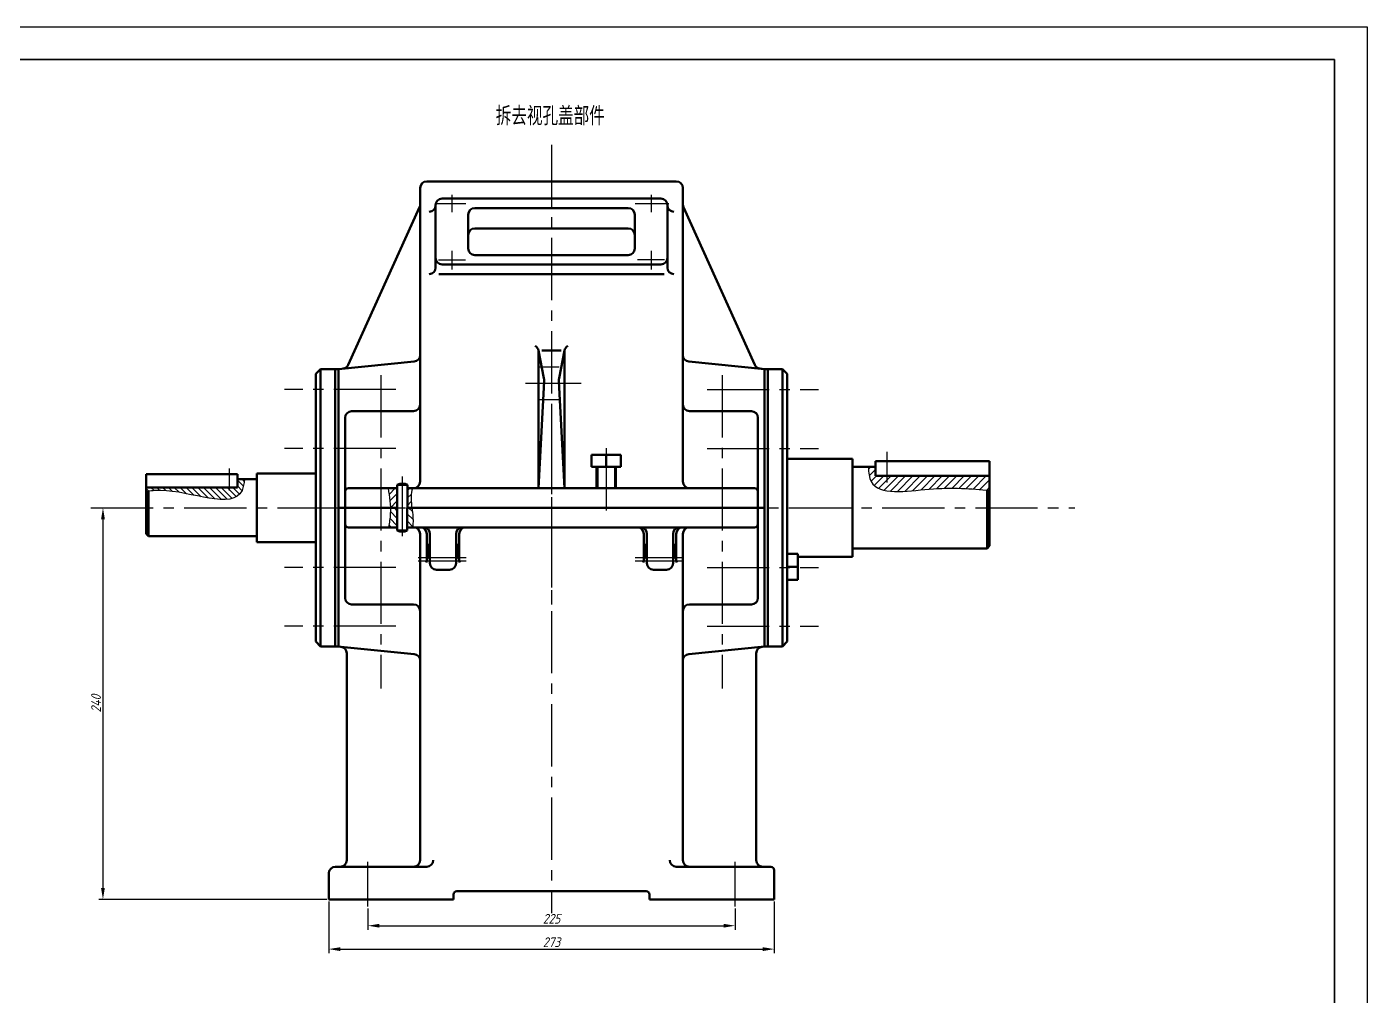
# Model space of a CAD drawing. Header units: millimetres. Extents: x 193 to 2720, y 325 to 2799.
# Drawn here: x 2309.2 to 2719.9, y 766.5 to 1063.5 of the extents above; entities that cross this region are included whole.
import ezdxf

# ---------------------------------------------------------------- set-up
doc = ezdxf.new("R2010")
doc.units = ezdxf.units.MM
doc.linetypes.add('CENTER2', pattern=[28.575, 19.05, -3.175, 3.175, -3.175])
doc.linetypes.add('DASHED2', pattern=[9.525, 6.35, -3.175])
for name, color, linetype in [('标注', 191, 'Continuous'), ('点划线', 151, 'CENTER2'), ('细实线', 7, 'Continuous'), ('虚线', 7, 'DASHED2')]:
    doc.layers.add(name, color=color, linetype=linetype)
doc.layers.add('粗实线', color=7, linetype='Continuous', lineweight=50)
doc.layers.add('轮廓线', color=7, linetype='Continuous', lineweight=35)
doc.styles.get("Standard").update_dxf_attribs({"font": 'gbeitc.shx', "bigfont": 'gbcbig.shx'})
doc.styles.add('汉字', font='simfang.ttf', dxfattribs={"width": 0.7})
doc.dimstyles.new('副本 ISO-25_处理缩放', dxfattribs={"dimtxt": 3, "dimasz": 3.5, "dimexe": 1.25, "dimexo": 0.625, "dimtad": 1, "dimtoh": 1, "dimlfac": 2, "dimtxsty": 'Standard', "dimcen": 2.5, "dimadec": 0, "dimazin": 0, "dimtfac": 1, "dimtmove": 0, "dimatfit": 3, "dimfxl": 1, "dimarcsym": 0})
pattern_1 = [(45, (1860.9957, 264.5658), (-1.122532, 1.122532), [])]

# ---------------------------------------------------------------- blocks, each defined once
blk = doc.blocks.new('*D46')
at = {"layer": 'Defpoints', "color": 0, "transparency": 16777216}
for p in [(2332.52, 916.19), (2332.52, 796.19), (2401.72, 796.19)]:
    blk.add_point(p, dxfattribs=at)
at = {"layer": '标注', "color": 0, "lineweight": -2, "transparency": 16777216}
for p, q in [((2333.15, 916.19), (2333.77, 916.19)), ((2332.52, 912.69), (2332.52, 799.69)), ((2401.1, 796.19), (2331.27, 796.19))]:
    blk.add_line(p, q, dxfattribs=at)
at = {"layer": '标注', "color": 0, "transparency": 16777216}
for points in [[(2331.94, 912.69), (2333.1, 912.69), (2332.52, 916.19)], [(2331.94, 799.69), (2333.1, 799.69), (2332.52, 796.19)]]:
    blk.add_solid(points, dxfattribs=at)
at = {"layer": '标注', "color": 0, "transparency": 16777216, "insert": (2330.4, 856.19), "char_height": 3, "attachment_point": 5, "rotation": 90}
blk.add_mtext('240', dxfattribs=at)
blk = doc.blocks.new('*D47')
at = {"layer": 'Defpoints', "color": 0, "transparency": 16777216}
for p in [(2413.72, 794.02), (2526.22, 794.02), (2526.22, 788.14)]:
    blk.add_point(p, dxfattribs=at)
at = {"layer": '标注', "color": 0, "lineweight": -2, "transparency": 16777216}
for p, q in [((2413.72, 793.4), (2413.72, 786.89)), ((2526.22, 793.4), (2526.22, 786.89)), ((2417.22, 788.14), (2522.72, 788.14))]:
    blk.add_line(p, q, dxfattribs=at)
at = {"layer": '标注', "color": 0, "transparency": 16777216}
for points in [[(2417.22, 788.72), (2417.22, 787.56), (2413.72, 788.14)], [(2522.72, 788.72), (2522.72, 787.56), (2526.22, 788.14)]]:
    blk.add_solid(points, dxfattribs=at)
at = {"layer": '标注', "color": 0, "transparency": 16777216, "insert": (2469.97, 790.27), "char_height": 3, "attachment_point": 5}
blk.add_mtext('225', dxfattribs=at)
blk = doc.blocks.new('*D48')
at = {"layer": 'Defpoints', "color": 0, "transparency": 16777216}
for p in [(2401.72, 796.19), (2538.22, 796.19), (2538.22, 780.97)]:
    blk.add_point(p, dxfattribs=at)
at = {"layer": '标注', "color": 0, "lineweight": -2, "transparency": 16777216}
for p, q in [((2401.72, 795.56), (2401.72, 779.72)), ((2538.22, 795.56), (2538.22, 779.72)), ((2405.22, 780.97), (2534.72, 780.97))]:
    blk.add_line(p, q, dxfattribs=at)
at = {"layer": '标注', "color": 0, "transparency": 16777216}
for points in [[(2405.22, 781.55), (2405.22, 780.38), (2401.72, 780.97)], [(2534.72, 781.55), (2534.72, 780.38), (2538.22, 780.97)]]:
    blk.add_solid(points, dxfattribs=at)
at = {"layer": '标注', "color": 0, "transparency": 16777216, "insert": (2469.97, 783.09), "char_height": 3, "attachment_point": 5}
blk.add_mtext('273', dxfattribs=at)

msp = doc.modelspace()

# ---------------------------------------------------------------- hatches: boundary and pattern name
at = {"layer": '细实线', "transparency": 33554687}
h = msp.add_hatch(dxfattribs=at)
h.set_pattern_fill('ANSI31', color=256, scale=0.5)
h.set_pattern_definition(pattern_1)
edge = h.paths.add_edge_path()
edge.add_line((2572.7204, 925.9397), (2569.2204, 925.9397))
edge.add_line((2569.2204, 925.9397), (2569.2204, 928.6897))
edge.add_line((2569.2204, 928.6897), (2567.0484, 928.6897))
edge.add_spline(control_points=[(2567.0484, 928.6897), (2567.1244, 926.9749), (2567.6151, 923.1559), (2570.5507, 921.7542), (2572.7204, 921.4031)], knot_values=[4.1280284, 4.1280284, 4.1280284, 4.1280284, 13.64167662, 27.00267778, 27.00267778, 27.00267778, 27.00267778], degree=3, periodic=0)
edge.add_line((2572.7204, 921.4031), (2572.7204, 925.9397))
edge = h.paths.add_edge_path()
edge.add_line((2604.2204, 925.9397), (2572.7204, 925.9397))
edge.add_line((2572.7204, 925.9397), (2572.7204, 921.4031))
edge.add_spline(control_points=[(2572.7204, 921.4031), (2576.3637, 920.8134), (2588.8901, 922.6664), (2598.1009, 922.1091), (2603.4204, 921.5755)], knot_values=[27.00267778, 27.00267778, 27.00267778, 27.00267778, 49.43894874, 84.05378439, 84.05378439, 84.05378439, 84.05378439], degree=3, periodic=0)
edge.add_spline(control_points=[(2603.4204, 921.5755), (2603.6877, 921.5487), (2603.9543, 921.5214), (2604.2204, 921.4936)], knot_values=[84.05378439, 84.05378439, 84.05378439, 84.05378439, 85.79318426, 85.79318426, 85.79318426, 85.79318426], degree=3, periodic=0)
edge.add_line((2604.2204, 921.4936), (2604.2204, 925.9397))
h = msp.add_hatch(dxfattribs=at)
h.set_pattern_fill('ANSI31', color=256, scale=0.4, angle=90)
h.set_pattern_definition([(135, (1860.9957, 264.5658), (-0.8980256, -0.8980256), [])])
edge = h.paths.add_edge_path()
edge.add_line((2345.7204, 922.4397), (2345.7204, 921.1146))
edge.add_spline(control_points=[(2345.7204, 921.1146), (2347.1533, 921.382), (2357.2973, 922.409), (2374.1979, 914.4085), (2375.7676, 923.6333), (2375.8849, 924.9397)], knot_values=[4.78624346, 4.78624346, 4.78624346, 4.78624346, 13.43133371, 63.18065488, 70.61529818, 70.61529818, 70.61529818, 70.61529818], degree=3, periodic=0)
edge.add_line((2375.8849, 924.9397), (2373.7204, 924.9397))
edge.add_line((2373.7204, 924.9397), (2373.7204, 922.4397))
edge.add_line((2373.7204, 922.4397), (2345.7204, 922.4397))
h = msp.add_hatch(dxfattribs=at)
h.set_pattern_fill('ANSI31', color=256, scale=0.5)
h.set_pattern_definition(pattern_1)
h.paths.add_polyline_path([(2425.8504, 922.1897), (2425.7904, 916.1897), (2427.1915, 916.1897), (2427.1882, 916.2133), (2427.1849, 916.237), (2427.1816, 916.2606), (2427.1783, 916.2842), (2427.175, 916.3078), (2427.1717, 916.3315), (2427.1684, 916.3551), (2427.1651, 916.3787), (2427.1619, 916.4024), (2427.1586, 916.426), (2427.1553, 916.4496), (2427.1521, 916.4732), (2427.1488, 916.4968), (2427.1456, 916.5205), (2427.1424, 916.5441), (2427.1391, 916.5677), (2427.1359, 916.5913), (2427.1327, 916.6149), (2427.1296, 916.6385), (2427.1264, 916.6622), (2427.1232, 916.6858), (2427.1201, 916.7094), (2427.1169, 916.733), (2427.1138, 916.7566), (2427.1107, 916.7802), (2427.1076, 916.8038), (2427.1045, 916.8274), (2427.1014, 916.851), (2427.0984, 916.8746), (2427.0953, 916.8982), (2427.0923, 916.9218), (2427.0893, 916.9454), (2427.0863, 916.969), (2427.0833, 916.9926), (2427.0803, 917.0162), (2427.0774, 917.0398), (2427.0745, 917.0634), (2427.0715, 917.087), (2427.0687, 917.1106), (2427.0658, 917.1342), (2427.0629, 917.1578), (2427.0601, 917.1813), (2427.0573, 917.2049), (2427.0545, 917.2285), (2427.0517, 917.2521), (2427.049, 917.2757), (2427.0462, 917.2993), (2427.0435, 917.3228), (2427.0408, 917.3464), (2427.0382, 917.37), (2427.0355, 917.3936), (2427.0329, 917.4171), (2427.0303, 917.4407), (2427.0278, 917.4643), (2427.0252, 917.4879), (2427.0227, 917.5114), (2427.0202, 917.535), (2427.0177, 917.5586), (2427.0153, 917.5821), (2427.0129, 917.6057), (2427.0105, 917.6292), (2427.0081, 917.6528), (2427.0058, 917.6764), (2427.0035, 917.6999), (2427.0012, 917.7235), (2426.999, 917.747), (2426.9967, 917.7706), (2426.9946, 917.7941), (2426.9924, 917.8177), (2426.9903, 917.8412), (2426.9882, 917.8648), (2426.9861, 917.8883), (2426.9841, 917.9119), (2426.9821, 917.9354), (2426.9801, 917.9589), (2426.9782, 917.9825), (2426.9763, 918.006), (2426.9744, 918.0295), (2426.9726, 918.0531), (2426.9708, 918.0766), (2426.969, 918.1001), (2426.9673, 918.1237), (2426.9656, 918.1472), (2426.9639, 918.1707), (2426.9623, 918.1942), (2426.9607, 918.2178), (2426.9592, 918.2413), (2426.9577, 918.2648), (2426.9562, 918.2883), (2426.9548, 918.3118), (2426.9534, 918.3353), (2426.952, 918.3588), (2426.9507, 918.3824), (2426.9494, 918.4059), (2426.9482, 918.4294), (2426.947, 918.4529), (2426.9458, 918.4764), (2426.9447, 918.4999), (2426.9436, 918.5234), (2426.9426, 918.5469), (2426.9416, 918.5704), (2426.9407, 918.5939), (2426.9398, 918.6173), (2426.9389, 918.6408), (2426.9381, 918.6643), (2426.9373, 918.6878), (2426.9366, 918.7113), (2426.9359, 918.7348), (2426.9353, 918.7583), (2426.9347, 918.7817), (2426.9342, 918.8052), (2426.9337, 918.8287), (2426.9332, 918.8522), (2426.9328, 918.8756), (2426.9325, 918.8991), (2426.9322, 918.9226), (2426.9319, 918.946), (2426.9317, 918.9695), (2426.9316, 918.9929), (2426.9315, 919.0164), (2426.9314, 919.0399), (2426.9314, 919.0633), (2426.9315, 919.0868), (2426.9316, 919.1102), (2426.9317, 919.1337), (2426.9319, 919.1571), (2426.9322, 919.1805), (2426.9325, 919.204), (2426.9329, 919.2274), (2426.9333, 919.2509), (2426.9338, 919.2743), (2426.9343, 919.2977), (2426.9349, 919.3212), (2426.9355, 919.3446), (2426.9362, 919.368), (2426.937, 919.3914), (2426.9378, 919.4149), (2426.9386, 919.4383), (2426.9396, 919.4617), (2426.9405, 919.4851), (2426.9416, 919.5085), (2426.9427, 919.532), (2426.9438, 919.5554), (2426.945, 919.5788), (2426.9463, 919.6022), (2426.9476, 919.6256), (2426.949, 919.649), (2426.9505, 919.6724), (2426.952, 919.6958), (2426.9536, 919.7192), (2426.9552, 919.7426), (2426.9569, 919.7659), (2426.9586, 919.7893), (2426.9604, 919.8127), (2426.9623, 919.8361), (2426.9642, 919.8595), (2426.9661, 919.8829), (2426.9681, 919.9062), (2426.9702, 919.9296), (2426.9723, 919.953), (2426.9745, 919.9764), (2426.9767, 919.9997), (2426.979, 920.0231), (2426.9813, 920.0465), (2426.9837, 920.0698), (2426.9862, 920.0932), (2426.9887, 920.1166), (2426.9912, 920.1399), (2426.9938, 920.1633), (2426.9964, 920.1866), (2426.9991, 920.21), (2427.0018, 920.2333), (2427.0046, 920.2567), (2427.0075, 920.28), (2427.0103, 920.3034), (2427.0133, 920.3267), (2427.0163, 920.35), (2427.0193, 920.3734), (2427.0223, 920.3967), (2427.0255, 920.4201), (2427.0286, 920.4434), (2427.0318, 920.4667), (2427.0351, 920.4901), (2427.0384, 920.5134), (2427.0417, 920.5367), (2427.0451, 920.56), (2427.0485, 920.5834), (2427.052, 920.6067), (2427.0555, 920.63), (2427.0591, 920.6533), (2427.0627, 920.6767), (2427.0663, 920.7), (2427.07, 920.7233), (2427.0737, 920.7466), (2427.0775, 920.7699), (2427.0813, 920.7932), (2427.0851, 920.8165), (2427.089, 920.8398), (2427.0929, 920.8631), (2427.0969, 920.8865), (2427.1009, 920.9098), (2427.1049, 920.9331), (2427.109, 920.9564), (2427.1131, 920.9797), (2427.1172, 921.003), (2427.1214, 921.0263), (2427.1256, 921.0495), (2427.1298, 921.0728), (2427.1341, 921.0961), (2427.1385, 921.1194), (2427.1428, 921.1427), (2427.1472, 921.166), (2427.1516, 921.1893), (2427.1561, 921.2126), (2427.1605, 921.2359), (2427.1651, 921.2591), (2427.1696, 921.2824), (2427.1742, 921.3057), (2427.1788, 921.329), (2427.1834, 921.3523), (2427.1881, 921.3756), (2427.1928, 921.3988), (2427.1975, 921.4221), (2427.2023, 921.4454), (2427.2071, 921.4687), (2427.2119, 921.4919), (2427.2167, 921.5152), (2427.2216, 921.5385), (2427.2265, 921.5617), (2427.2314, 921.585), (2427.2364, 921.6083), (2427.2414, 921.6315), (2427.2464, 921.6548), (2427.2514, 921.6781), (2427.2564, 921.7013), (2427.2615, 921.7246), (2427.2666, 921.7479), (2427.2718, 921.7711), (2427.2769, 921.7944), (2427.2821, 921.8176), (2427.2873, 921.8409), (2427.2925, 921.8642), (2427.2977, 921.8874), (2427.303, 921.9107), (2427.3082, 921.9339), (2427.3135, 921.9572), (2427.3189, 921.9804), (2427.3242, 922.0037), (2427.3296, 922.0269), (2427.3349, 922.0502), (2427.3403, 922.0734), (2427.3458, 922.0967), (2427.3512, 922.1199), (2427.3566, 922.1432), (2427.3621, 922.1664), (2427.3676, 922.1897)])
h.paths.add_polyline_path([(2422.7204, 916.1897), (2422.7204, 922.1897), (2419.8773, 922.1897), (2419.8814, 922.1662), (2419.8855, 922.1428), (2419.8895, 922.1193), (2419.8936, 922.0958), (2419.8976, 922.0724), (2419.9017, 922.0489), (2419.9057, 922.0254), (2419.9097, 922.002), (2419.9138, 921.9785), (2419.9178, 921.955), (2419.9218, 921.9316), (2419.9258, 921.9081), (2419.9298, 921.8846), (2419.9339, 921.8612), (2419.9379, 921.8377), (2419.9419, 921.8143), (2419.9459, 921.7908), (2419.9498, 921.7673), (2419.9538, 921.7439), (2419.9578, 921.7204), (2419.9618, 921.6969), (2419.9658, 921.6735), (2419.9697, 921.65), (2419.9737, 921.6265), (2419.9776, 921.6031), (2419.9816, 921.5796), (2419.9855, 921.5561), (2419.9895, 921.5327), (2419.9934, 921.5092), (2419.9973, 921.4858), (2420.0013, 921.4623), (2420.0052, 921.4388), (2420.0091, 921.4154), (2420.013, 921.3919), (2420.0169, 921.3684), (2420.0208, 921.345), (2420.0247, 921.3215), (2420.0286, 921.2981), (2420.0324, 921.2746), (2420.0363, 921.2511), (2420.0402, 921.2277), (2420.044, 921.2042), (2420.0479, 921.1808), (2420.0517, 921.1573), (2420.0555, 921.1338), (2420.0594, 921.1104), (2420.0632, 921.0869), (2420.067, 921.0635), (2420.0708, 921.04), (2420.0746, 921.0165), (2420.0784, 920.9931), (2420.0822, 920.9696), (2420.0859, 920.9462), (2420.0897, 920.9227), (2420.0935, 920.8992), (2420.0972, 920.8758), (2420.101, 920.8523), (2420.1047, 920.8289), (2420.1085, 920.8054), (2420.1122, 920.7819), (2420.1159, 920.7585), (2420.1196, 920.735), (2420.1233, 920.7116), (2420.127, 920.6881), (2420.1307, 920.6647), (2420.1343, 920.6412), (2420.138, 920.6177), (2420.1417, 920.5943), (2420.1453, 920.5708), (2420.149, 920.5474), (2420.1526, 920.5239), (2420.1562, 920.5005), (2420.1598, 920.477), (2420.1634, 920.4535), (2420.167, 920.4301), (2420.1706, 920.4066), (2420.1742, 920.3832), (2420.1778, 920.3597), (2420.1813, 920.3363), (2420.1849, 920.3128), (2420.1884, 920.2894), (2420.1919, 920.2659), (2420.1955, 920.2425), (2420.199, 920.219), (2420.2025, 920.1955), (2420.206, 920.1721), (2420.2094, 920.1486), (2420.2129, 920.1252), (2420.2164, 920.1017), (2420.2198, 920.0783), (2420.2233, 920.0548), (2420.2267, 920.0314), (2420.2301, 920.0079), (2420.2335, 919.9845), (2420.2369, 919.961), (2420.2403, 919.9376), (2420.2437, 919.9141), (2420.2471, 919.8907), (2420.2504, 919.8672), (2420.2538, 919.8438), (2420.2571, 919.8203), (2420.2604, 919.7969), (2420.2637, 919.7734), (2420.267, 919.75), (2420.2703, 919.7265), (2420.2736, 919.7031), (2420.2769, 919.6796), (2420.2801, 919.6562), (2420.2834, 919.6327), (2420.2866, 919.6093), (2420.2898, 919.5858), (2420.293, 919.5624), (2420.2962, 919.539), (2420.2994, 919.5155), (2420.3026, 919.4921), (2420.3057, 919.4686), (2420.3089, 919.4452), (2420.312, 919.4217), (2420.3151, 919.3983), (2420.3183, 919.3748), (2420.3214, 919.3514), (2420.3244, 919.3279), (2420.3275, 919.3045), (2420.3306, 919.2811), (2420.3336, 919.2576), (2420.3367, 919.2342), (2420.3397, 919.2107), (2420.3427, 919.1873), (2420.3457, 919.1638), (2420.3487, 919.1404), (2420.3516, 919.117), (2420.3546, 919.0935), (2420.3575, 919.0701), (2420.3605, 919.0466), (2420.3634, 919.0232), (2420.3663, 918.9998), (2420.3692, 918.9763), (2420.3721, 918.9529), (2420.3749, 918.9294), (2420.3778, 918.906), (2420.3806, 918.8826), (2420.3834, 918.8591), (2420.3862, 918.8357), (2420.389, 918.8123), (2420.3918, 918.7888), (2420.3946, 918.7654), (2420.3973, 918.7419), (2420.4, 918.7185), (2420.4028, 918.6951), (2420.4055, 918.6716), (2420.4082, 918.6482), (2420.4108, 918.6248), (2420.4135, 918.6013), (2420.4161, 918.5779), (2420.4188, 918.5545), (2420.4214, 918.531), (2420.424, 918.5076), (2420.4266, 918.4842), (2420.4291, 918.4607), (2420.4317, 918.4373), (2420.4342, 918.4139), (2420.4368, 918.3904), (2420.4393, 918.367), (2420.4418, 918.3436), (2420.4442, 918.3201), (2420.4467, 918.2967), (2420.4491, 918.2733), (2420.4516, 918.2499), (2420.454, 918.2264), (2420.4564, 918.203), (2420.4588, 918.1796), (2420.4611, 918.1561), (2420.4635, 918.1327), (2420.4658, 918.1093), (2420.4681, 918.0859), (2420.4704, 918.0624), (2420.4727, 918.039), (2420.475, 918.0156), (2420.4772, 917.9922), (2420.4794, 917.9687), (2420.4816, 917.9453), (2420.4838, 917.9219), (2420.486, 917.8985), (2420.4882, 917.875), (2420.4903, 917.8516), (2420.4925, 917.8282), (2420.4946, 917.8048), (2420.4967, 917.7814), (2420.4987, 917.7579), (2420.5008, 917.7345), (2420.5028, 917.7111), (2420.5049, 917.6877), (2420.5069, 917.6642), (2420.5089, 917.6408), (2420.5108, 917.6174), (2420.5128, 917.594), (2420.5147, 917.5706), (2420.5166, 917.5472), (2420.5185, 917.5237), (2420.5204, 917.5003), (2420.5223, 917.4769), (2420.5241, 917.4535), (2420.5259, 917.4301), (2420.5277, 917.4067), (2420.5295, 917.3832), (2420.5313, 917.3598), (2420.533, 917.3364), (2420.5347, 917.313), (2420.5365, 917.2896), (2420.5381, 917.2662), (2420.5398, 917.2428), (2420.5415, 917.2194), (2420.5431, 917.1959), (2420.5447, 917.1725), (2420.5463, 917.1491), (2420.5479, 917.1257), (2420.5494, 917.1023), (2420.551, 917.0789), (2420.5525, 917.0555), (2420.554, 917.0321), (2420.5555, 917.0087), (2420.5569, 916.9853), (2420.5583, 916.9619), (2420.5598, 916.9384), (2420.5611, 916.915), (2420.5625, 916.8916), (2420.5639, 916.8682), (2420.5652, 916.8448), (2420.5665, 916.8214), (2420.5678, 916.798), (2420.5691, 916.7746), (2420.5703, 916.7512), (2420.5716, 916.7278), (2420.5728, 916.7044), (2420.574, 916.681), (2420.5751, 916.6576), (2420.5763, 916.6342), (2420.5774, 916.6108), (2420.5785, 916.5874), (2420.5796, 916.564), (2420.5806, 916.5406), (2420.5817, 916.5172), (2420.5827, 916.4938), (2420.5837, 916.4704), (2420.5847, 916.447), (2420.5856, 916.4236), (2420.5865, 916.4002), (2420.5875, 916.3768), (2420.5883, 916.3534), (2420.5892, 916.33), (2420.59, 916.3067), (2420.5909, 916.2833), (2420.5917, 916.2599), (2420.5924, 916.2365), (2420.5932, 916.2131), (2420.5939, 916.1897)])
h = msp.add_hatch(dxfattribs=at)
h.set_pattern_fill('ANSI31', color=256, scale=0.5, angle=90)
h.set_pattern_definition([(135, (1860.9957, 264.5658), (-1.122532, -1.122532), [])])
h.paths.add_polyline_path([(2425.7904, 916.1897), (2425.7304, 910.1897), (2427.4952, 910.1897), (2427.4962, 910.2131), (2427.4971, 910.2366), (2427.498, 910.26), (2427.4989, 910.2835), (2427.4998, 910.3069), (2427.5007, 910.3304), (2427.5016, 910.3538), (2427.5024, 910.3773), (2427.5033, 910.4007), (2427.5042, 910.4242), (2427.505, 910.4476), (2427.5059, 910.4711), (2427.5067, 910.4945), (2427.5075, 910.518), (2427.5084, 910.5414), (2427.5092, 910.5649), (2427.51, 910.5883), (2427.5108, 910.6118), (2427.5116, 910.6352), (2427.5124, 910.6587), (2427.5131, 910.6821), (2427.5139, 910.7056), (2427.5147, 910.729), (2427.5154, 910.7525), (2427.5161, 910.7759), (2427.5169, 910.7994), (2427.5176, 910.8228), (2427.5183, 910.8463), (2427.519, 910.8697), (2427.5197, 910.8932), (2427.5203, 910.9166), (2427.521, 910.9401), (2427.5217, 910.9635), (2427.5223, 910.987), (2427.5229, 911.0104), (2427.5236, 911.0339), (2427.5242, 911.0573), (2427.5248, 911.0808), (2427.5254, 911.1042), (2427.5259, 911.1277), (2427.5265, 911.1511), (2427.5271, 911.1746), (2427.5276, 911.198), (2427.5281, 911.2214), (2427.5286, 911.2449), (2427.5291, 911.2683), (2427.5296, 911.2918), (2427.5301, 911.3152), (2427.5306, 911.3387), (2427.531, 911.3621), (2427.5315, 911.3856), (2427.5319, 911.409), (2427.5323, 911.4325), (2427.5327, 911.4559), (2427.5331, 911.4794), (2427.5335, 911.5028), (2427.5338, 911.5263), (2427.5342, 911.5497), (2427.5345, 911.5732), (2427.5348, 911.5966), (2427.5351, 911.6201), (2427.5354, 911.6435), (2427.5357, 911.667), (2427.5359, 911.6904), (2427.5361, 911.7139), (2427.5364, 911.7373), (2427.5366, 911.7607), (2427.5368, 911.7842), (2427.5369, 911.8076), (2427.5371, 911.8311), (2427.5372, 911.8545), (2427.5374, 911.878), (2427.5375, 911.9014), (2427.5376, 911.9249), (2427.5377, 911.9483), (2427.5377, 911.9718), (2427.5378, 911.9952), (2427.5378, 912.0187), (2427.5378, 912.0421), (2427.5378, 912.0656), (2427.5378, 912.089), (2427.5377, 912.1124), (2427.5377, 912.1359), (2427.5376, 912.1593), (2427.5375, 912.1828), (2427.5374, 912.2062), (2427.5372, 912.2297), (2427.5371, 912.2531), (2427.5369, 912.2766), (2427.5367, 912.3), (2427.5365, 912.3235), (2427.5363, 912.3469), (2427.536, 912.3703), (2427.5357, 912.3938), (2427.5355, 912.4172), (2427.5352, 912.4407), (2427.5348, 912.4641), (2427.5345, 912.4876), (2427.5341, 912.511), (2427.5337, 912.5345), (2427.5333, 912.5579), (2427.5329, 912.5814), (2427.5324, 912.6048), (2427.532, 912.6282), (2427.5315, 912.6517), (2427.5309, 912.6751), (2427.5304, 912.6986), (2427.5299, 912.722), (2427.5293, 912.7455), (2427.5287, 912.7689), (2427.5281, 912.7924), (2427.5274, 912.8158), (2427.5267, 912.8392), (2427.5261, 912.8627), (2427.5253, 912.8861), (2427.5246, 912.9096), (2427.5239, 912.933), (2427.5231, 912.9565), (2427.5223, 912.9799), (2427.5214, 913.0033), (2427.5206, 913.0268), (2427.5197, 913.0502), (2427.5188, 913.0737), (2427.5179, 913.0971), (2427.5169, 913.1206), (2427.516, 913.144), (2427.515, 913.1675), (2427.514, 913.1909), (2427.5129, 913.2143), (2427.5119, 913.2378), (2427.5108, 913.2612), (2427.5096, 913.2847), (2427.5085, 913.3081), (2427.5073, 913.3315), (2427.5061, 913.355), (2427.5049, 913.3784), (2427.5037, 913.4019), (2427.5024, 913.4253), (2427.5011, 913.4488), (2427.4998, 913.4722), (2427.4984, 913.4956), (2427.4971, 913.5191), (2427.4956, 913.5425), (2427.4942, 913.566), (2427.4928, 913.5894), (2427.4913, 913.6128), (2427.4898, 913.6363), (2427.4882, 913.6597), (2427.4867, 913.6832), (2427.4851, 913.7066), (2427.4834, 913.7301), (2427.4818, 913.7535), (2427.4801, 913.7769), (2427.4784, 913.8004), (2427.4767, 913.8238), (2427.4749, 913.8473), (2427.4731, 913.8707), (2427.4713, 913.8941), (2427.4694, 913.9176), (2427.4676, 913.941), (2427.4657, 913.9645), (2427.4637, 913.9879), (2427.4618, 914.0113), (2427.4598, 914.0348), (2427.4577, 914.0582), (2427.4557, 914.0817), (2427.4536, 914.1051), (2427.4515, 914.1285), (2427.4493, 914.152), (2427.4471, 914.1754), (2427.4449, 914.1988), (2427.4427, 914.2223), (2427.4404, 914.2457), (2427.4382, 914.2692), (2427.4358, 914.2926), (2427.4335, 914.316), (2427.4311, 914.3395), (2427.4287, 914.3629), (2427.4263, 914.3863), (2427.4238, 914.4098), (2427.4214, 914.4332), (2427.4189, 914.4567), (2427.4163, 914.4801), (2427.4138, 914.5035), (2427.4112, 914.527), (2427.4086, 914.5504), (2427.406, 914.5738), (2427.4034, 914.5973), (2427.4007, 914.6207), (2427.398, 914.6441), (2427.3953, 914.6676), (2427.3926, 914.691), (2427.3898, 914.7144), (2427.3871, 914.7379), (2427.3843, 914.7613), (2427.3815, 914.7847), (2427.3786, 914.8082), (2427.3758, 914.8316), (2427.3729, 914.855), (2427.3701, 914.8785), (2427.3672, 914.9019), (2427.3642, 914.9253), (2427.3613, 914.9488), (2427.3584, 914.9722), (2427.3554, 914.9956), (2427.3524, 915.019), (2427.3494, 915.0425), (2427.3464, 915.0659), (2427.3434, 915.0893), (2427.3403, 915.1128), (2427.3373, 915.1362), (2427.3342, 915.1596), (2427.3311, 915.183), (2427.328, 915.2065), (2427.3249, 915.2299), (2427.3218, 915.2533), (2427.3187, 915.2767), (2427.3155, 915.3001), (2427.3124, 915.3236), (2427.3092, 915.347), (2427.306, 915.3704), (2427.3028, 915.3938), (2427.2997, 915.4172), (2427.2965, 915.4407), (2427.2932, 915.4641), (2427.29, 915.4875), (2427.2868, 915.5109), (2427.2836, 915.5343), (2427.2803, 915.5578), (2427.2771, 915.5812), (2427.2738, 915.6046), (2427.2706, 915.628), (2427.2673, 915.6514), (2427.264, 915.6748), (2427.2608, 915.6982), (2427.2575, 915.7216), (2427.2542, 915.7451), (2427.2509, 915.7685), (2427.2476, 915.7919), (2427.2443, 915.8153), (2427.241, 915.8387), (2427.2377, 915.8621), (2427.2344, 915.8855), (2427.2311, 915.9089), (2427.2278, 915.9323), (2427.2245, 915.9557), (2427.2212, 915.9791), (2427.2179, 916.0025), (2427.2146, 916.0259), (2427.2113, 916.0493), (2427.208, 916.0727), (2427.2047, 916.0961), (2427.2014, 916.1195), (2427.1981, 916.1429), (2427.1948, 916.1663), (2427.1915, 916.1897)])
h.paths.add_polyline_path([(2422.7204, 910.1897), (2422.7204, 916.1897), (2420.5939, 916.1897), (2420.5946, 916.1662), (2420.5953, 916.1427), (2420.596, 916.1192), (2420.5966, 916.0957), (2420.5972, 916.0722), (2420.5978, 916.0487), (2420.5984, 916.0252), (2420.599, 916.0017), (2420.5995, 915.9782), (2420.6, 915.9547), (2420.6005, 915.9312), (2420.6009, 915.9077), (2420.6013, 915.8842), (2420.6017, 915.8607), (2420.6021, 915.8372), (2420.6025, 915.8137), (2420.6028, 915.7902), (2420.6031, 915.7667), (2420.6034, 915.7432), (2420.6037, 915.7197), (2420.6039, 915.6962), (2420.6041, 915.6727), (2420.6043, 915.6492), (2420.6045, 915.6257), (2420.6046, 915.6022), (2420.6047, 915.5787), (2420.6048, 915.5553), (2420.6049, 915.5318), (2420.6049, 915.5083), (2420.6049, 915.4848), (2420.6049, 915.4613), (2420.6049, 915.4378), (2420.6048, 915.4143), (2420.6048, 915.3908), (2420.6046, 915.3674), (2420.6045, 915.3439), (2420.6043, 915.3204), (2420.6042, 915.2969), (2420.6039, 915.2734), (2420.6037, 915.2499), (2420.6034, 915.2264), (2420.6031, 915.203), (2420.6028, 915.1795), (2420.6025, 915.156), (2420.6021, 915.1325), (2420.6017, 915.109), (2420.6013, 915.0856), (2420.6008, 915.0621), (2420.6004, 915.0386), (2420.5999, 915.0151), (2420.5993, 914.9917), (2420.5988, 914.9682), (2420.5982, 914.9447), (2420.5976, 914.9212), (2420.5969, 914.8978), (2420.5963, 914.8743), (2420.5956, 914.8508), (2420.5949, 914.8273), (2420.5941, 914.8039), (2420.5934, 914.7804), (2420.5926, 914.7569), (2420.5917, 914.7335), (2420.5909, 914.71), (2420.59, 914.6865), (2420.5891, 914.663), (2420.5881, 914.6396), (2420.5872, 914.6161), (2420.5862, 914.5926), (2420.5852, 914.5692), (2420.5841, 914.5457), (2420.583, 914.5222), (2420.5819, 914.4988), (2420.5808, 914.4753), (2420.5796, 914.4519), (2420.5784, 914.4284), (2420.5772, 914.4049), (2420.576, 914.3815), (2420.5747, 914.358), (2420.5734, 914.3346), (2420.5721, 914.3111), (2420.5707, 914.2876), (2420.5693, 914.2642), (2420.5679, 914.2407), (2420.5664, 914.2173), (2420.565, 914.1938), (2420.5635, 914.1704), (2420.5619, 914.1469), (2420.5604, 914.1235), (2420.5588, 914.1), (2420.5572, 914.0765), (2420.5555, 914.0531), (2420.5539, 914.0296), (2420.5522, 914.0062), (2420.5505, 913.9827), (2420.5487, 913.9593), (2420.5469, 913.9358), (2420.5451, 913.9124), (2420.5433, 913.889), (2420.5415, 913.8655), (2420.5396, 913.8421), (2420.5377, 913.8186), (2420.5358, 913.7952), (2420.5338, 913.7717), (2420.5318, 913.7483), (2420.5298, 913.7248), (2420.5278, 913.7014), (2420.5257, 913.6779), (2420.5237, 913.6545), (2420.5216, 913.6311), (2420.5194, 913.6076), (2420.5173, 913.5842), (2420.5151, 913.5607), (2420.5129, 913.5373), (2420.5107, 913.5139), (2420.5084, 913.4904), (2420.5061, 913.467), (2420.5038, 913.4436), (2420.5015, 913.4201), (2420.4992, 913.3967), (2420.4968, 913.3732), (2420.4944, 913.3498), (2420.492, 913.3264), (2420.4896, 913.3029), (2420.4871, 913.2795), (2420.4846, 913.2561), (2420.4821, 913.2326), (2420.4796, 913.2092), (2420.477, 913.1858), (2420.4745, 913.1624), (2420.4719, 913.1389), (2420.4693, 913.1155), (2420.4666, 913.0921), (2420.464, 913.0686), (2420.4613, 913.0452), (2420.4586, 913.0218), (2420.4559, 912.9984), (2420.4531, 912.9749), (2420.4503, 912.9515), (2420.4476, 912.9281), (2420.4448, 912.9046), (2420.4419, 912.8812), (2420.4391, 912.8578), (2420.4362, 912.8344), (2420.4333, 912.8109), (2420.4304, 912.7875), (2420.4275, 912.7641), (2420.4245, 912.7407), (2420.4216, 912.7173), (2420.4186, 912.6938), (2420.4156, 912.6704), (2420.4125, 912.647), (2420.4095, 912.6236), (2420.4064, 912.6002), (2420.4033, 912.5767), (2420.4002, 912.5533), (2420.3971, 912.5299), (2420.394, 912.5065), (2420.3908, 912.4831), (2420.3876, 912.4596), (2420.3844, 912.4362), (2420.3812, 912.4128), (2420.378, 912.3894), (2420.3747, 912.366), (2420.3715, 912.3426), (2420.3682, 912.3192), (2420.3649, 912.2957), (2420.3616, 912.2723), (2420.3582, 912.2489), (2420.3549, 912.2255), (2420.3515, 912.2021), (2420.3481, 912.1787), (2420.3447, 912.1553), (2420.3413, 912.1318), (2420.3378, 912.1084), (2420.3344, 912.085), (2420.3309, 912.0616), (2420.3274, 912.0382), (2420.3239, 912.0148), (2420.3204, 911.9914), (2420.3169, 911.968), (2420.3133, 911.9446), (2420.3098, 911.9212), (2420.3062, 911.8978), (2420.3026, 911.8743), (2420.299, 911.8509), (2420.2953, 911.8275), (2420.2917, 911.8041), (2420.2881, 911.7807), (2420.2844, 911.7573), (2420.2807, 911.7339), (2420.277, 911.7105), (2420.2733, 911.6871), (2420.2696, 911.6637), (2420.2658, 911.6403), (2420.2621, 911.6169), (2420.2583, 911.5935), (2420.2545, 911.5701), (2420.2507, 911.5467), (2420.2469, 911.5233), (2420.2431, 911.4999), (2420.2393, 911.4765), (2420.2354, 911.4531), (2420.2316, 911.4297), (2420.2277, 911.4063), (2420.2238, 911.3829), (2420.2199, 911.3595), (2420.216, 911.3361), (2420.2121, 911.3127), (2420.2082, 911.2893), (2420.2042, 911.2659), (2420.2003, 911.2425), (2420.1963, 911.2191), (2420.1923, 911.1957), (2420.1883, 911.1723), (2420.1843, 911.1489), (2420.1803, 911.1255), (2420.1763, 911.1021), (2420.1722, 911.0787), (2420.1682, 911.0553), (2420.1641, 911.0319), (2420.1601, 911.0085), (2420.156, 910.9851), (2420.1519, 910.9617), (2420.1478, 910.9383), (2420.1437, 910.9149), (2420.1396, 910.8915), (2420.1355, 910.8681), (2420.1313, 910.8447), (2420.1272, 910.8213), (2420.123, 910.7979), (2420.1189, 910.7745), (2420.1147, 910.7511), (2420.1105, 910.7277), (2420.1063, 910.7043), (2420.1021, 910.6809), (2420.0979, 910.6575), (2420.0937, 910.6341), (2420.0895, 910.6108), (2420.0853, 910.5874), (2420.081, 910.564), (2420.0768, 910.5406), (2420.0725, 910.5172), (2420.0683, 910.4938), (2420.064, 910.4704), (2420.0597, 910.447), (2420.0554, 910.4236), (2420.0511, 910.4002), (2420.0468, 910.3768), (2420.0425, 910.3534), (2420.0382, 910.33), (2420.0339, 910.3067), (2420.0296, 910.2833), (2420.0253, 910.2599), (2420.0209, 910.2365), (2420.0166, 910.2131), (2420.0122, 910.1897)])

# ---------------------------------------------------------------- linework, layer by layer
for p, q in [((1878.9223, 1063.5471), (2719.9223, 1063.5471)), ((2719.9223, 1063.5471), (2719.9223, 469.5471))]:
    msp.add_line(p, q)
at = {"layer": '点划线'}
for p, q in [((2469.9704, 1027.4215), (2469.9704, 791.9757)), ((2439.4704, 1012.0686), (2439.4704, 1006.7413)), ((2500.4704, 1012.0686), (2500.4704, 1006.7413)), ((2434.7261, 1009.4627), (2443.7679, 1009.4627)), ((2495.6141, 1009.4627), (2505.9161, 1009.4627)), ((2439.4704, 994.911), (2439.4704, 989.186)), ((2500.4704, 994.911), (2500.4704, 989.186)), ((2435.3462, 992.1746), (2443.5892, 992.1746)), ((2504.5946, 992.1746), (2496.3516, 992.1746)), ((2417.7204, 956.8153), (2417.7204, 860.7927)), ((2461.9536, 954.401), (2479.043, 954.401)), ((2522.2204, 956.8153), (2522.2204, 860.7927)), ((2422.3148, 952.4397), (2388.1464, 952.4397)), ((2517.6259, 952.4397), (2551.7944, 952.4397)), ((2469.9704, 945.787), (2469.9704, 886.5924)), ((2422.3148, 934.3147), (2388.1464, 934.3147)), ((2486.7204, 934.4199), (2486.7204, 913.0212)), ((2517.6259, 934.3147), (2551.7944, 934.3147)), ((2572.7204, 933.336), (2572.7204, 923.9419)), ((2371.2204, 928.2346), (2371.2204, 921.4523)), ((2424.2204, 925.7891), (2424.2204, 907.4627)), ((2424.2204, 924.1302), (2424.2204, 907.731)), ((2328.847, 916.1897), (2424.2204, 916.1897)), ((2399.8539, 916.1897), (2630.3833, 916.1897)), ((2421.9071, 916.1897), (2422.7204, 916.1897)), ((2429.0647, 900.9397), (2443.8505, 900.9397)), ((2429.0647, 899.9397), (2443.8505, 899.9397)), ((2495.5647, 900.9397), (2510.3505, 900.9397)), ((2495.5647, 899.9397), (2510.3505, 899.9397)), ((2422.3148, 897.9069), (2388.1464, 897.9069)), ((2517.6259, 897.9069), (2551.7944, 897.9069)), ((2422.3148, 879.9397), (2388.1464, 879.9397)), ((2517.6259, 879.9397), (2551.7944, 879.9397)), ((2413.7204, 794.025), (2413.7204, 807.6822)), ((2526.2204, 794.025), (2526.2204, 807.6822))]:
    msp.add_line(p, q, dxfattribs=at)
at = {"layer": '粗实线'}
for p, q in [((2431.7204, 1016.1897), (2508.2204, 1016.1897)), ((2429.7204, 962.9997), (2429.7204, 1014.1897)), ((2469.9704, 1010.9034), (2436.4704, 1010.9034)), ((2469.9704, 1010.9034), (2503.4704, 1010.9034)), ((2510.2204, 1009.1286), (2510.2204, 1014.1897)), ((2429.5429, 1008.305), (2407.7107, 959.9928)), ((2434.4704, 1006.022), (2434.4704, 1008.9034)), ((2469.9704, 1008.022), (2446.4704, 1008.022)), ((2469.9704, 1008.022), (2493.4704, 1008.022)), ((2505.4704, 1006.022), (2505.4704, 1008.9034)), ((2510.2204, 929.5658), (2510.2204, 1010.3723)), ((2510.3978, 1008.305), (2532.2301, 959.9928)), ((2434.4704, 1006.022), (2434.4704, 999.7977)), ((2444.4704, 1006.022), (2444.4704, 999.7977)), ((2495.4704, 1006.022), (2495.4704, 999.7977)), ((2505.4704, 1006.022), (2505.4704, 999.7977)), ((2434.4704, 999.7977), (2434.4704, 992.7339)), ((2444.4704, 999.7977), (2444.4704, 995.6152)), ((2446.4704, 1001.7977), (2493.4704, 1001.7977)), ((2495.4704, 999.7977), (2495.4704, 995.6152)), ((2505.4704, 999.7977), (2505.4704, 992.7339)), ((2434.4704, 992.7339), (2434.4704, 989.7636)), ((2436.4704, 990.7339), (2503.4704, 990.7339)), ((2446.4704, 993.6152), (2493.4704, 993.6152)), ((2505.4704, 992.7339), (2505.4704, 989.7636)), ((2435.4704, 987.7636), (2504.4704, 987.7636)), ((2429.7204, 962.9997), (2429.7204, 947.787)), ((2465.9704, 930.1897), (2465.9704, 964.401)), ((2465.9704, 964.401), (2467.6625, 955.9405)), ((2466.9704, 964.401), (2472.9704, 964.401)), ((2473.9704, 964.401), (2472.2783, 955.9405)), ((2473.9704, 930.1897), (2473.9704, 964.401)), ((2399.2204, 958.6897), (2397.7204, 957.1897)), ((2397.7204, 957.1897), (2397.7204, 875.1897)), ((2399.2204, 958.6897), (2404.7204, 958.6897)), ((2399.2204, 958.6897), (2399.2204, 873.6897)), ((2403.7204, 958.6897), (2403.7204, 873.6897)), ((2404.7204, 958.6897), (2427.9194, 961.0096)), ((2404.7204, 958.6897), (2404.7204, 873.6897)), ((2535.2204, 958.6897), (2512.0214, 961.0096)), ((2535.2204, 958.6897), (2533.8536, 958.8264)), ((2535.2204, 958.6897), (2535.2204, 873.6897)), ((2540.7204, 958.6897), (2535.2204, 958.6897)), ((2536.2204, 958.6897), (2536.2204, 873.6897)), ((2540.7204, 958.6897), (2542.2204, 957.1897)), ((2540.7204, 958.6897), (2540.7204, 873.6897)), ((2542.2204, 957.1897), (2542.2204, 875.1897)), ((2467.7344, 954.941), (2465.9704, 922.1897)), ((2472.2064, 954.941), (2473.9704, 922.1897)), ((2408.7204, 945.787), (2427.7204, 945.787)), ((2429.7204, 929.5658), (2429.7204, 947.787)), ((2512.2204, 945.787), (2531.2204, 945.787)), ((2406.7204, 943.787), (2406.7204, 888.5924)), ((2533.2204, 943.787), (2533.2204, 888.5924)), ((2491.2204, 932.4397), (2482.2204, 932.4397)), ((2482.2204, 932.4397), (2482.2204, 928.6897)), ((2486.7204, 932.4397), (2486.7204, 928.6897)), ((2491.2204, 932.4397), (2491.2204, 928.6897)), ((2429.7204, 924.1897), (2429.7204, 929.5658)), ((2465.9704, 922.1897), (2465.9704, 930.1897)), ((2473.9704, 922.1897), (2473.9704, 930.1897)), ((2482.2204, 928.6897), (2483.7204, 928.6897)), ((2489.7204, 928.6897), (2483.7204, 928.6897)), ((2483.7204, 922.1897), (2483.7204, 928.6897)), ((2483.7204, 928.6897), (2489.7204, 928.6897)), ((2486.7204, 928.6897), (2483.7204, 928.6897)), ((2486.7204, 928.6897), (2489.7204, 928.6897)), ((2489.7204, 928.6897), (2491.2204, 928.6897)), ((2489.7204, 928.6897), (2489.7204, 926.1897)), ((2510.2204, 924.1897), (2510.2204, 929.5658)), ((2542.2204, 931.1897), (2562.2204, 931.1897)), ((2562.2204, 931.1897), (2562.2204, 901.1897)), ((2562.2204, 928.6897), (2569.2204, 928.6897)), ((2569.2204, 925.9397), (2569.2204, 930.4397)), ((2569.2204, 930.4397), (2604.2204, 930.4397)), ((2604.2204, 930.4397), (2604.2204, 925.9397)), ((2345.7204, 923.6397), (2345.7204, 926.4397)), ((2373.7204, 926.4397), (2345.7204, 926.4397)), ((2373.7204, 922.4397), (2373.7204, 926.4397)), ((2379.7204, 924.9397), (2373.7204, 924.9397)), ((2373.7204, 924.9397), (2373.7204, 922.4397)), ((2397.7204, 926.6897), (2379.7204, 926.6897)), ((2379.7204, 926.6897), (2379.7204, 905.6897)), ((2397.7204, 916.1897), (2397.7204, 926.6897)), ((2483.7204, 926.1897), (2483.7204, 922.1897)), ((2489.7204, 922.1897), (2489.7204, 926.1897)), ((2604.2204, 925.9397), (2569.2204, 925.9397)), ((2604.2204, 927.8897), (2604.2204, 904.4897)), ((2345.7204, 908.2397), (2345.7204, 924.1397)), ((2345.7204, 922.4397), (2373.7204, 922.4397)), ((2346.5204, 921.2503), (2346.5204, 907.4397)), ((2406.7204, 921.1897), (2406.7204, 911.1897)), ((2407.7204, 922.1897), (2422.7204, 922.1897)), ((2422.7204, 909.1897), (2422.7204, 923.1897)), ((2422.7204, 923.1897), (2425.7204, 923.1897)), ((2424.2204, 923.1897), (2424.4704, 923.1897)), ((2425.8604, 923.1897), (2425.7204, 909.1897)), ((2425.7204, 923.1897), (2425.8604, 923.1883)), ((2425.8504, 922.1897), (2532.2204, 922.1897)), ((2425.8504, 922.1897), (2427.7204, 922.1897)), ((2483.7204, 922.1897), (2479.7204, 922.1897)), ((2533.2204, 921.1897), (2533.2204, 911.1897)), ((2603.4204, 921.5755), (2603.4204, 903.6897)), ((2404.7204, 916.1897), (2406.7204, 916.1897)), ((2406.7204, 916.1897), (2417.7645, 916.1897)), ((2417.7645, 916.1897), (2422.7204, 916.1897)), ((2425.7904, 916.1897), (2429.3806, 916.1897)), ((2429.3806, 916.1897), (2533.2204, 916.1897)), ((2483.7204, 916.1897), (2489.7204, 916.1897)), ((2533.2204, 916.1897), (2535.2204, 916.1897)), ((2345.7204, 908.2397), (2346.5204, 907.4397)), ((2407.7204, 910.1897), (2422.7204, 910.1897)), ((2422.7204, 909.1897), (2425.7204, 909.1897)), ((2425.7304, 910.1897), (2463.9704, 910.1897)), ((2425.7304, 910.1897), (2427.7204, 910.1897)), ((2429.7204, 908.1897), (2429.7204, 884.5924)), ((2431.7204, 899.9397), (2431.7204, 908.1897)), ((2432.7204, 899.1897), (2432.7204, 908.1897)), ((2440.7204, 899.1897), (2440.7204, 908.1897)), ((2441.7204, 899.9397), (2441.7204, 908.1897)), ((2463.9704, 910.1897), (2475.9704, 910.1897)), ((2532.2204, 910.1897), (2475.9704, 910.1897)), ((2498.2204, 899.9397), (2498.2204, 908.1897)), ((2499.2204, 899.1897), (2499.2204, 908.1897)), ((2507.2204, 899.1897), (2507.2204, 908.1897)), ((2508.2204, 899.9397), (2508.2204, 908.1897)), ((2510.2204, 808.1897), (2510.2204, 908.1897)), ((2379.7204, 907.4397), (2346.5204, 907.4397)), ((2379.7204, 905.6897), (2397.7204, 905.6897)), ((2432.2204, 905.1897), (2431.7204, 899.9397)), ((2432.7204, 899.9397), (2432.2204, 905.1897)), ((2440.7204, 899.9397), (2441.2204, 905.1897)), ((2441.2204, 905.1897), (2441.7204, 899.9397)), ((2498.7204, 905.1897), (2498.2204, 899.9397)), ((2499.2204, 899.9397), (2498.7204, 905.1897)), ((2507.2204, 899.9397), (2507.7204, 905.1897)), ((2507.7204, 905.1897), (2508.2204, 899.9397)), ((2603.4204, 903.6897), (2562.2204, 903.6897)), ((2604.2204, 904.4897), (2603.4204, 903.6897)), ((2542.2204, 902.0647), (2545.4204, 902.0647)), ((2545.4204, 902.0647), (2545.4204, 894.0647)), ((2562.2204, 901.1897), (2545.4204, 901.1897)), ((2436.7204, 897.1897), (2434.7204, 897.1897)), ((2436.7204, 897.1897), (2438.7204, 897.1897)), ((2503.2204, 897.1897), (2501.2204, 897.1897)), ((2503.2204, 897.1897), (2505.2204, 897.1897)), ((2542.2204, 898.0647), (2545.4204, 898.0647)), ((2545.4204, 894.0647), (2542.2204, 894.0647)), ((2408.7204, 886.5924), (2427.7204, 886.5924)), ((2429.7204, 808.1897), (2429.7204, 884.5924)), ((2512.2204, 886.5924), (2531.2204, 886.5924)), ((2397.7204, 875.1897), (2399.2204, 873.6897)), ((2542.2204, 875.1897), (2540.7204, 873.6897)), ((2399.2204, 873.6897), (2404.7204, 873.6897)), ((2404.7204, 873.6897), (2405.4194, 873.6198)), ((2404.7204, 873.6897), (2405.4194, 873.6198)), ((2405.4194, 873.6198), (2427.9194, 871.3698)), ((2407.2204, 808.1897), (2407.2204, 871.6297)), ((2535.2204, 873.6897), (2512.0214, 871.3698)), ((2532.7204, 808.1897), (2532.7204, 871.6297)), ((2540.7204, 873.6897), (2535.2204, 873.6897)), ((2403.7204, 806.1897), (2403.7204, 806.1897)), ((2431.7204, 806.1897), (2403.7204, 806.1897)), ((2536.2204, 806.1897), (2508.2204, 806.1897)), ((2536.2204, 806.1897), (2537.2204, 806.1897)), ((2538.2204, 796.1897), (2538.2204, 805.1897)), ((2401.7204, 804.1897), (2401.7204, 796.1897)), ((2439.9704, 797.6897), (2439.9704, 796.1897)), ((2440.9704, 798.6897), (2498.9704, 798.6897)), ((2499.9704, 797.6897), (2499.9704, 796.1897)), ((2401.7204, 796.1897), (2439.9704, 796.1897)), ((2499.9704, 796.1897), (2538.2204, 796.1897))]:
    msp.add_line(p, q, dxfattribs=at)
for centre, radius, start, end in [((2431.7204, 1014.1897), 2, 90, 180), ((2508.2204, 1014.1897), 2, 0, 90), ((2436.4704, 1008.9034), 2, 90, 180), ((2503.4704, 1008.9034), 2, 0, 90), ((2427.7204, 1009.1286), 2, 335.681835, 0), ((2432.4704, 1008.9034), 2, 270, 0), ((2446.4704, 1006.022), 2, 90, 180), ((2493.4704, 1006.022), 2, 0, 90), ((2507.4704, 1008.9034), 2, 180, 270), ((2512.2204, 1009.1286), 2, 180, 204.318165), ((2446.4704, 999.7977), 2, 90, 180), ((2493.4704, 999.7977), 2, 0, 90), ((2446.4704, 995.6152), 2, 180, 270), ((2493.4704, 995.6152), 2, 270, 0), ((2436.4704, 992.7339), 2, 180, 270), ((2503.4704, 992.7339), 2, 270, 0), ((2432.4704, 989.7636), 2, 270, 0), ((2507.4704, 989.7636), 2, 180, 270), ((2464.0092, 964.0088), 2, 11.309932, 61.309932), ((2475.9315, 964.0088), 2, 118.690068, 168.690068), ((2427.7204, 962.9997), 2, 275.710593, 0), ((2512.2204, 962.9997), 2, 180, 264.289407), ((2405.8882, 960.8164), 2, 275.710593, 335.681835), ((2534.0526, 960.8164), 2, 204.318165, 264.289407), ((2463.7402, 955.1561), 4, 356.917031, 11.309932), ((2476.2006, 955.1561), 4, 168.690068, 183.082969), ((2408.7204, 943.787), 2, 90, 180), ((2427.7204, 947.787), 2, 270, 0), ((2512.2204, 947.787), 2, 180, 270), ((2531.2204, 943.787), 2, 0, 90), ((2427.7204, 924.1897), 2, 270, 0), ((2512.2204, 924.1897), 2, 180, 270), ((2407.7204, 921.1897), 1, 90, 180), ((2424.2904, 920.4704), 3.14, 60, 120), ((2532.2204, 921.1897), 1, 0, 90), ((2407.7204, 911.1897), 1, 180, 270), ((2424.2204, 911.7878), 3, 240, 300), ((2427.7204, 908.1897), 2, 0, 90), ((2429.7204, 908.1897), 2, 0, 90), ((2430.7204, 908.1897), 2, 0, 90), ((2442.7204, 908.1897), 2, 90, 180), ((2443.7204, 908.1897), 2, 90, 180), ((2496.2204, 908.1897), 2, 0, 90), ((2497.2204, 908.1897), 2, 0, 90), ((2509.2204, 908.1897), 2, 90, 180), ((2510.2204, 908.1897), 2, 90, 180), ((2512.2204, 908.1897), 2, 90, 180), ((2532.2204, 911.1897), 1, 270, 0), ((2430.7204, 899.9397), 1, 330, 0), ((2442.7204, 899.9397), 1, 180, 210), ((2497.2204, 899.9397), 1, 330, 0), ((2509.2204, 899.9397), 1, 180, 210), ((2434.7204, 899.1897), 2, 180, 270), ((2438.7204, 899.1897), 2, 270, 0), ((2501.2204, 899.1897), 2, 180, 270), ((2505.2204, 899.1897), 2, 270, 0), ((2408.7204, 888.5924), 2, 180, 270), ((2531.2204, 888.5924), 2, 270, 0), ((2427.7204, 884.5924), 2, 0, 90), ((2512.2204, 884.5924), 2, 90, 180), ((2405.2204, 871.6297), 2, 0, 84.289407), ((2427.7204, 869.3797), 2, 0, 84.289407), ((2512.2204, 869.3797), 2, 95.710593, 180), ((2534.7204, 871.6297), 2, 95.710593, 180), ((2403.7204, 804.1897), 2, 90, 180), ((2405.2204, 808.1897), 2, 270, 0), ((2427.7204, 808.1897), 2, 270, 0), ((2431.7204, 808.1897), 2, 270, 0), ((2508.2204, 808.1897), 2, 180, 270), ((2512.2204, 808.1897), 2, 180, 270), ((2534.7204, 808.1897), 2, 180, 270), ((2537.2204, 805.1897), 1, 0, 90), ((2440.9704, 797.6897), 1, 90, 180), ((2498.9704, 797.6897), 1, 0, 90)]:
    msp.add_arc(centre, radius, start, end, dxfattribs=at)
at = {"layer": '细实线'}
for p, q in [((2484.1939, 928.6897), (2484.1939, 922.1897)), ((2489.2469, 928.6897), (2489.2469, 922.1897)), ((2483.7204, 916.1897), (2489.7204, 916.1897))]:
    msp.add_line(p, q, dxfattribs=at)
for points, knots in [([(2567.0484, 928.6897), (2567.1244, 926.9749), (2568.0963, 919.4101), (2587.1386, 922.8706), (2598.6594, 922.0729), (2604.2204, 921.4936)], [4.1280284, 4.1280284, 4.1280284, 4.1280284, 13.64167662, 49.43894874, 85.79318426, 85.79318426, 85.79318426, 85.79318426]), ([(2375.8849, 924.9397), (2375.7676, 923.6333), (2374.1979, 914.4085), (2357.2973, 922.409), (2347.1533, 921.382), (2345.7204, 921.1146)], [4.78624346, 4.78624346, 4.78624346, 4.78624346, 12.22088675, 61.97020792, 70.61529818, 70.61529818, 70.61529818, 70.61529818]), ([(2375.8849, 924.9397), (2375.7676, 923.6333), (2374.1979, 914.4085), (2357.7066, 922.2152), (2347.7108, 921.432), (2346.5204, 921.2503)], [4.78624346, 4.78624346, 4.78624346, 4.78624346, 12.22088675, 61.97020792, 69.02106377, 69.02106377, 69.02106377, 69.02106377]), ([(2419.8773, 922.1897), (2420.3291, 919.5808), (2420.9244, 915.5685), (2420.2717, 911.5842), (2420.0122, 910.1897)], [2.208968, 2.208968, 2.208968, 2.208968, 17.91429163, 26.37704577, 26.37704577, 26.37704577, 26.37704577]), ([(2427.3676, 922.1897), (2427.1621, 921.3198), (2426.6363, 918.647), (2427.6041, 914.6284), (2427.5467, 911.4926), (2427.4952, 910.1897)], [1.98446613, 1.98446613, 1.98446613, 1.98446613, 7.30222222, 18.29937299, 26.11586522, 26.11586522, 26.11586522, 26.11586522])]:
    msp.add_open_spline(points, degree=3, knots=knots, dxfattribs=at)
at = {"layer": '虚线'}
for p, q in [((2465.9704, 959.401), (2473.9704, 959.401)), ((2465.9704, 949.401), (2473.9704, 949.401))]:
    msp.add_line(p, q, dxfattribs=at)
at = {"layer": '轮廓线'}
for p, q in [((1903.9223, 1053.5471), (2709.9223, 1053.5471)), ((2709.9223, 1053.5471), (2709.9223, 479.5471))]:
    msp.add_line(p, q, dxfattribs=at)

# ---------------------------------------------------------------- texts
at = {"layer": '细实线', "insert": (2452.8895, 1038.9208), "char_height": 5, "attachment_point": 1, "style": '汉字'}
msp.add_mtext_dynamic_manual_height_columns('拆去视孔盖部件', width=53.176973, gutter_width=17.5, heights=[0], dxfattribs=at)

# ---------------------------------------------------------------- dimensions: what is measured, and where the dimension line sits
at = {"layer": '标注'}
for base, p1, p2, angle, picture, middle in [((2332.5207, 796.1897), (2332.5207, 916.1897), (2401.7204, 796.1897), 90, '*D46', (2330.3957, 856.1897)), ((2526.2204, 788.1406), (2413.7204, 794.025), (2526.2204, 794.025), 180, '*D47', (2469.9704, 790.2656))]:
    dim = msp.add_linear_dim(base=base, p1=p1, p2=p2, angle=angle, dimstyle='副本 ISO-25_处理缩放', dxfattribs=at)
    dim.commit()
    dim.dimension.update_dxf_attribs({"geometry": picture, "text_midpoint": middle})
dim = msp.add_linear_dim(base=(2538.2204, 780.9662), p1=(2401.7204, 796.1897), p2=(2538.2204, 796.1897), dimstyle='副本 ISO-25_处理缩放', dxfattribs=at)
dim.commit()
dim.dimension.update_dxf_attribs({"geometry": '*D48', "text_midpoint": (2469.9704, 783.0912)})

doc.saveas('drawing.dxf')
